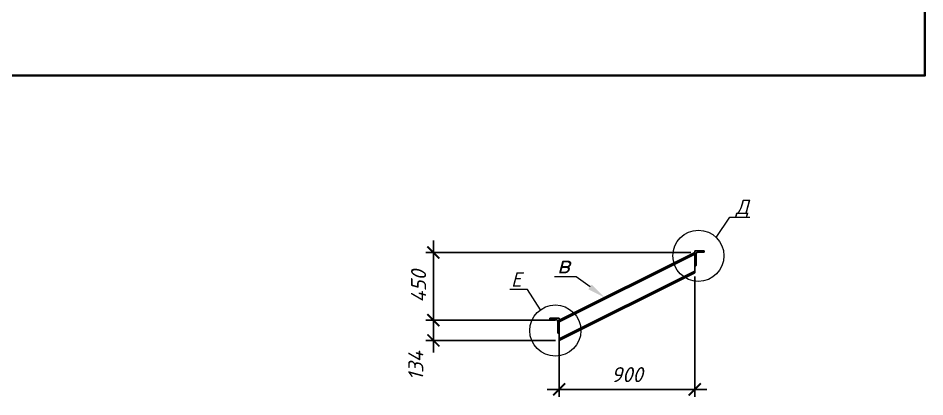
# Model space of a CAD drawing. Header units: millimetres. Extents: x -79646 to 95064, y -231229 to -58107.
# Drawn here: x -45782 to -39761, y -161284 to -158766 of the extents above; entities that cross this region are included whole.
import ezdxf
from ezdxf import colors
from ezdxf.entities.mleader import LeaderData, LeaderLine
from ezdxf.math import Vec2, Vec3

# ---------------------------------------------------------------- set-up
doc = ezdxf.new("R2010")
doc.units = ezdxf.units.MM
doc.header["$PDMODE"] = 3
doc.layers.get('0').update_dxf_attribs({"lineweight": 5})
doc.layers.get('Defpoints').update_dxf_attribs({"lineweight": 0})
for name, color, linetype, lineweight in [('#Dimensions', 7, 'Continuous', 9), ('#Выноски', 7, 'Continuous', 15), ('k_ Металл', 1, 'Continuous', 30)]:
    doc.layers.add(name, color=color, linetype=linetype, lineweight=lineweight)
doc.styles.add('ESKDW', font='eskdw.shx', dxfattribs={"oblique": 15})
doc.styles.add('STEP PR', font='isocpeui.ttf')
doc.dimstyles.new('SPDS', dxfattribs={"dimscale": 50, "dimtxt": 2.5, "dimasz": 2, "dimexe": 1.25, "dimexo": 0.625, "dimtad": 1, "dimdec": 0, "dimrnd": 0.001, "dimtxsty": 'ESKDW', "dimblk": 'ARCHTICK', "dimcen": 2.5, "dimdle": 2, "dimclrd": 256, "dimclre": 256, "dimclrt": 7, "dimadec": 0, "dimazin": 2, "dimtfac": 0.75, "dimtdec": 0, "dimtmove": 1, "dimatfit": 3, "dimfxl": 1, "dimtolj": 1, "dimarcsym": 1})

# ---------------------------------------------------------------- blocks, each defined once
blk = doc.blocks.new('_ArchTick')
at = {"color": 0, "linetype": 'ByBlock', "const_width": 0.15}
blk.add_lwpolyline([(-0.5, -0.5), (0.5, 0.5)], dxfattribs=at)
blk = doc.blocks.new('*D558')
at = {"layer": '#Dimensions', "lineweight": -2, "transparency": 16777216}
for p, q in [((-41289, -160483.4), (-41289, -161283.8)), ((-42189, -160799.2), (-42189, -161283.8)), ((-41209, -161233.8), (-42269, -161233.8))]:
    blk.add_line(p, q, dxfattribs=at)
at = {"layer": 'Defpoints', "color": 0, "lineweight": 0, "transparency": 16777216}
for p in [(-41289, -160458.4), (-42189, -160774.2), (-42189, -161233.8)]:
    blk.add_point(p, dxfattribs=at)
at = {"layer": '#Dimensions', "lineweight": -2, "transparency": 16777216, "xscale": 80, "yscale": 80, "zscale": 80, "rotation": 180}
blk.add_blockref('_ArchTick', (-42189, -161233.8), dxfattribs=at)
at = {"layer": '#Dimensions', "lineweight": -2, "transparency": 16777216, "xscale": 80, "yscale": 80, "zscale": 80}
blk.add_blockref('_ArchTick', (-41289, -161233.8), dxfattribs=at)
at = {"layer": '#Dimensions', "transparency": 16777216, "insert": (-41739, -161135.8), "char_height": 100, "attachment_point": 5, "style": 'STEP PR'}
blk.add_mtext('\\A1;900', dxfattribs=at)
blk = doc.blocks.new('*D559')
at = {"layer": '#Dimensions', "lineweight": -2, "transparency": 16777216}
for p, q in [((-43024.6, -160244.2), (-43024.6, -160854.2)), ((-41314, -160324.2), (-43074.6, -160324.2)), ((-42214, -160774.2), (-43074.6, -160774.2))]:
    blk.add_line(p, q, dxfattribs=at)
at = {"layer": 'Defpoints', "color": 0, "lineweight": 0, "transparency": 16777216}
for p in [(-41289, -160324.2), (-43024.6, -160774.2), (-42189, -160774.2)]:
    blk.add_point(p, dxfattribs=at)
at = {"layer": '#Dimensions', "lineweight": -2, "transparency": 16777216, "xscale": 80, "yscale": 80, "zscale": 80}
for p, rotation in [((-43024.6, -160324.2), 90), ((-43024.6, -160774.2), 270)]:
    blk.add_blockref('_ArchTick', p, dxfattribs=dict(at, rotation=rotation))
at = {"layer": '#Dimensions', "transparency": 16777216, "insert": (-43122.6, -160549.2), "char_height": 100, "attachment_point": 5, "rotation": 90, "style": 'STEP PR'}
blk.add_mtext('\\A1;450', dxfattribs=at)
blk = doc.blocks.new('*D560')
at = {"layer": '#Dimensions', "lineweight": -2, "transparency": 16777216}
for p, q in [((-43024.6, -160694.2), (-43024.6, -160988.4)), ((-42214, -160774.2), (-43074.6, -160774.2)), ((-42214, -160908.4), (-43074.6, -160908.4))]:
    blk.add_line(p, q, dxfattribs=at)
at = {"layer": 'Defpoints', "color": 0, "lineweight": 0, "transparency": 16777216}
for p in [(-42189, -160774.2), (-43024.6, -160908.4), (-42189, -160908.4)]:
    blk.add_point(p, dxfattribs=at)
at = {"layer": '#Dimensions', "lineweight": -2, "transparency": 16777216, "xscale": 80, "yscale": 80, "zscale": 80}
for p, rotation in [((-43024.6, -160774.2), 90), ((-43024.6, -160908.4), 270)]:
    blk.add_blockref('_ArchTick', p, dxfattribs=dict(at, rotation=rotation))
at = {"layer": '#Dimensions', "transparency": 16777216, "insert": (-43141.3, -161077.1), "char_height": 100, "attachment_point": 5, "rotation": 90, "style": 'STEP PR'}
blk.add_mtext('\\A1;134', dxfattribs=at)
blk = doc.blocks.new('*U260')
at = {"color": 0, "linetype": 'ByBlock', "lineweight": -2}
for p, q in [((-10, 20), (-10, 96.7)), ((0, 100), (-6.7, 100)), ((0, 0), (0, 100)), ((-63, 0), (-63, 6.7)), ((-63, 0), (0, 0)), ((-59.7, 10), (-20, 10))]:
    blk.add_line(p, q, dxfattribs=at)
for centre, radius, start, end in [((-6.7, 96.7), 3.3, 89.04503, 179.97781), ((-59.7, 6.7), 3.3, 90, 180), ((-20, 20), 10, 270, 0)]:
    blk.add_arc(centre, radius, start, end, dxfattribs=at)
blk = doc.blocks.new('_None')

msp = doc.modelspace()

# ---------------------------------------------------------------- linework, layer by layer
at = {"layer": '#Выноски'}
for centre in [(-41264.72117, -160346.09685), (-42214.57117, -160842.7671)]:
    msp.add_circle(centre, 169.76837, dxfattribs=at)
at = {"color": 3, "lineweight": 40}
msp.add_lwpolyline([(-70697.29289, -134472.89227), (-39760.91734, -134472.89227), (-39760.91734, -159148.24962), (-70697.29289, -159148.24962)], close=True, dxfattribs=at)
at = {"layer": 'k_ Металл'}
for points in [[(-41288.99647, -160324.24152), (-42188.99647, -160774.24152)], [(-41288.99647, -160334.76235), (-42188.99647, -160784.76235)], [(-41288.99647, -160324.24152), (-41288.99647, -160458.4056)], [(-42188.99647, -160897.88477), (-41288.99647, -160447.88477)], [(-42188.99647, -160908.4056), (-41288.99647, -160458.4056)], [(-42188.99647, -160774.24152), (-42188.99647, -160908.4056)]]:
    msp.add_lwpolyline(points, dxfattribs=at)

# ---------------------------------------------------------------- block references
at = {"layer": 'k_ Металл', "rotation": 180}
msp.add_blockref('*U260', (-41288.99647, -160311.9215), dxfattribs=at)
at = {"layer": 'k_ Металл', "xscale": -1, "rotation": 180}
msp.add_blockref('*U260', (-42188.99647, -160760.24152), dxfattribs=at)

# ---------------------------------------------------------------- dimensions: what is measured, and where the dimension line sits
at = {"layer": '#Dimensions'}
for base, p1, angle, picture, middle in [((-43024.60543, -160774.24152), (-41288.99647, -160324.24152), 90, '*D559', (-43122.60543, -160549.24152)), ((-42188.99647, -161233.76719), (-41288.99647, -160458.4056), 180, '*D558', (-41738.99647, -161135.76719))]:
    dim = msp.add_linear_dim(base=base, p1=p1, p2=(-42188.99647, -160774.24152), angle=angle, dimstyle='SPDS', override={"dimscale": 40, "dimgap": 1.2, "dimrnd": 1, "dimtxsty": 'STEP PR', "dimblk1": 'ArchTick', "dimblk2": 'ArchTick', "dimsah": 1, "dimclrt": 256}, dxfattribs=at)
    dim.commit()
    dim.dimension.update_dxf_attribs({"geometry": picture, "text_midpoint": middle})
dim = msp.add_linear_dim(base=(-43024.60543, -160908.4056), p1=(-42188.99647, -160774.24152), p2=(-42188.99647, -160908.4056), angle=90, dimstyle='SPDS', override={"dimscale": 40, "dimgap": 1.2, "dimrnd": 1, "dimtxsty": 'STEP PR', "dimblk1": 'ArchTick', "dimblk2": 'ArchTick', "dimsah": 1, "dimclrt": 256}, dxfattribs=at)
dim.commit()
dim.dimension.update_dxf_attribs({"geometry": '*D560', "text_midpoint": (-43043.30995, -161077.1024), "dimtype": 160})

# ---------------------------------------------------------------- leaders
at = {"layer": '#Выноски'}
ml = msp.add_multileader_mtext('Standard', dxfattribs=at)
ml.set_content('\\A1;Д', color=256, style='STEP PR')
ml.set_leader_properties(color=256, linetype='ByLayer', lineweight=-1)
ml.set_arrow_properties(name='NONE')
ml.build(insert=Vec2(0, 0))
ml.multileader.update_dxf_attribs({"text_left_attachment_type": 6, "text_right_attachment_type": 6, "dogleg_length": 0, "arrow_head_size": 96, "scale": 0.4})
ctx = ml.context
ctx.base_point, ctx.scale, ctx.char_height, ctx.arrow_head_size, ctx.landing_gap_size, ctx.plane_origin = Vec3(-41056.75255, -160088.14417), 0.4, 96, 96, 40, Vec3(-46212.00037, -173271.4633)
ctx.left_attachment, ctx.right_attachment = 6, 6
notes = []
notes.append((ctx, [(0, (1, 1, 0), (-41056.75255, -160088.14417), (1, 0), 0, [(0, [(-41146.60814, -160224.15173)], 0, [])])]))
ctx.mtext.insert, ctx.mtext.flow_direction = Vec3(-41016.75255, -159972.94417), 5
ml = msp.add_multileader_mtext('Standard', dxfattribs=at)
ml.set_content('\\A1;в', color=256, style='STEP PR')
ml.set_leader_properties(color=256, linetype='ByLayer', lineweight=-1)
ml.build(insert=Vec2(0, 0))
ml.multileader.update_dxf_attribs({"text_left_attachment_type": 6, "text_right_attachment_type": 6, "dogleg_length": 0, "arrow_head_size": 120, "scale": 0.4})
ctx = ml.context
ctx.base_point, ctx.scale, ctx.char_height, ctx.arrow_head_size, ctx.landing_gap_size, ctx.plane_origin = Vec3(-42245.46142, -160486.52959), 0.4, 120, 120, 50, Vec3(-69659.19372, -184607.58068)
ctx.left_attachment, ctx.right_attachment, ctx.text_align_type = 6, 6, 1
notes.append((ctx, [(1, (1, 1, 0), (-42075.37051, -160486.52959), (-1, 0), 0, [(0, [(-41887.41329, -160623.44994)], 0, [])])]))
ctx.mtext.insert, ctx.mtext.alignment, ctx.mtext.flow_direction = Vec3(-42160.41597, -160342.52959), 2, 5
ml = msp.add_multileader_mtext('Standard', dxfattribs=at)
ml.set_content('\\A1;Е', color=256, style='STEP PR')
ml.set_leader_properties(color=256, linetype='ByLayer', lineweight=-1)
ml.set_arrow_properties(name='NONE')
ml.build(insert=Vec2(0, 0))
ml.multileader.update_dxf_attribs({"text_left_attachment_type": 6, "text_right_attachment_type": 6, "dogleg_length": 0, "arrow_head_size": 96, "scale": 0.4})
ctx = ml.context
ctx.base_point, ctx.scale, ctx.char_height, ctx.arrow_head_size, ctx.landing_gap_size, ctx.plane_origin = Vec3(-42551.98102, -160570.54497), 0.4, 96, 96, 40, Vec3(-47659.46485, -173756.88619)
ctx.left_attachment, ctx.right_attachment, ctx.text_align_type = 6, 6, 2
notes.append((ctx, [(1, (1, 1, 0), (-42398.74465, -160570.54497), (-1, 0), 0, [(0, [(-42313.03096, -160704.46681)], 0, [])])]))
ctx.mtext.insert, ctx.mtext.alignment, ctx.mtext.flow_direction = Vec3(-42438.74465, -160455.34497), 3, 5
for ctx, leaders in notes:
    for number, flags, end, landing, length, lines in leaders:
        leader = LeaderData()
        leader.index, (leader.has_last_leader_line, leader.has_dogleg_vector, leader.attachment_direction) = number, flags
        leader.last_leader_point, leader.dogleg_vector, leader.dogleg_length = Vec3(end), Vec3(landing), length
        for number, points, colour, breaks in lines:
            line = LeaderLine()
            line.index, line.vertices, line.color, line.breaks = number, Vec3.list(points), colors.encode_raw_color(colour), breaks
            leader.lines.append(line)
        ctx.leaders.append(leader)

doc.saveas('drawing.dxf')
